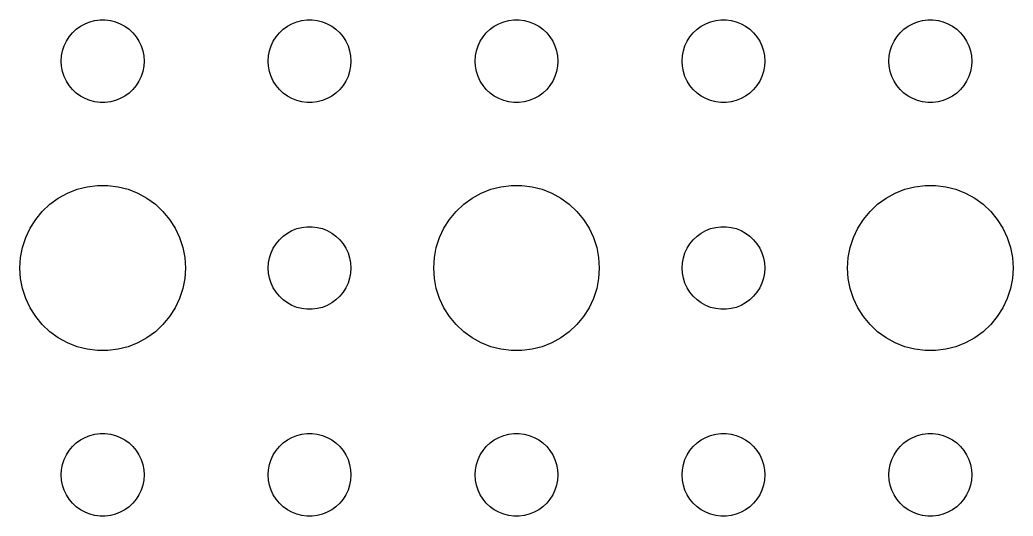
# Model space of a CAD drawing. Header units: metres. Extents: x -150 to 150, y -104 to 104.
# Drawn here: x -115.5 to -79.5, y -76.5 to -58.5 of the extents above; entities that cross this region are included whole.
import ezdxf

# ---------------------------------------------------------------- set-up
doc = ezdxf.new("R2010")
doc.units = ezdxf.units.M

msp = doc.modelspace()

# ---------------------------------------------------------------- linework, layer by layer
for p, q in [((-113.304, -58.7335), (-113.139, -58.6428)), ((-113.139, -58.6428), (-112.964, -58.5734)), ((-112.964, -58.5734), (-112.781, -58.5266)), ((-112.781, -58.5266), (-112.594, -58.503)), ((-112.594, -58.503), (-112.406, -58.503)), ((-112.406, -58.503), (-112.219, -58.5266)), ((-112.219, -58.5266), (-112.036, -58.5734)), ((-112.036, -58.5734), (-111.861, -58.6428)), ((-111.861, -58.6428), (-111.696, -58.7335)), ((-105.804, -58.7335), (-105.639, -58.6428)), ((-105.639, -58.6428), (-105.464, -58.5734)), ((-105.464, -58.5734), (-105.281, -58.5266)), ((-105.281, -58.5266), (-105.094, -58.503)), ((-105.094, -58.503), (-104.906, -58.503)), ((-104.906, -58.503), (-104.719, -58.5266)), ((-104.719, -58.5266), (-104.536, -58.5734)), ((-104.536, -58.5734), (-104.361, -58.6428)), ((-104.361, -58.6428), (-104.196, -58.7335)), ((-98.3037, -58.7335), (-98.1387, -58.6428)), ((-98.1387, -58.6428), (-97.9635, -58.5734)), ((-97.9635, -58.5734), (-97.7811, -58.5266)), ((-97.7811, -58.5266), (-97.5942, -58.503)), ((-97.5942, -58.503), (-97.4058, -58.503)), ((-97.4058, -58.503), (-97.2189, -58.5266)), ((-97.2189, -58.5266), (-97.0365, -58.5734)), ((-97.0365, -58.5734), (-96.8613, -58.6428)), ((-96.8613, -58.6428), (-96.6963, -58.7335)), ((-90.8037, -58.7335), (-90.6387, -58.6428)), ((-90.6387, -58.6428), (-90.4635, -58.5734)), ((-90.4635, -58.5734), (-90.2811, -58.5266)), ((-90.2811, -58.5266), (-90.0942, -58.503)), ((-90.0942, -58.503), (-89.9058, -58.503)), ((-89.9058, -58.503), (-89.7189, -58.5266)), ((-89.7189, -58.5266), (-89.5365, -58.5734)), ((-89.5365, -58.5734), (-89.3613, -58.6428)), ((-89.3613, -58.6428), (-89.1963, -58.7335)), ((-83.3037, -58.7335), (-83.1387, -58.6428)), ((-83.1387, -58.6428), (-82.9635, -58.5734)), ((-82.9635, -58.5734), (-82.7811, -58.5266)), ((-82.7811, -58.5266), (-82.5942, -58.503)), ((-82.5942, -58.503), (-82.4058, -58.503)), ((-82.4058, -58.503), (-82.2189, -58.5266)), ((-82.2189, -58.5266), (-82.0365, -58.5734)), ((-82.0365, -58.5734), (-81.8613, -58.6428)), ((-81.8613, -58.6428), (-81.6963, -58.7335)), ((-113.714, -59.1183), (-113.593, -58.9732)), ((-113.593, -58.9732), (-113.456, -58.8442)), ((-113.456, -58.8442), (-113.304, -58.7335)), ((-111.696, -58.7335), (-111.544, -58.8442)), ((-111.544, -58.8442), (-111.407, -58.9732)), ((-111.407, -58.9732), (-111.286, -59.1183)), ((-106.214, -59.1183), (-106.093, -58.9732)), ((-106.093, -58.9732), (-105.956, -58.8442)), ((-105.956, -58.8442), (-105.804, -58.7335)), ((-104.196, -58.7335), (-104.044, -58.8442)), ((-104.044, -58.8442), (-103.907, -58.9732)), ((-103.907, -58.9732), (-103.786, -59.1183)), ((-98.7135, -59.1183), (-98.5934, -58.9732)), ((-98.5934, -58.9732), (-98.4561, -58.8442)), ((-98.4561, -58.8442), (-98.3037, -58.7335)), ((-96.6963, -58.7335), (-96.5439, -58.8442)), ((-96.5439, -58.8442), (-96.4065, -58.9732)), ((-96.4065, -58.9732), (-96.2865, -59.1183)), ((-91.2135, -59.1183), (-91.0934, -58.9732)), ((-91.0934, -58.9732), (-90.9561, -58.8442)), ((-90.9561, -58.8442), (-90.8037, -58.7335)), ((-89.1963, -58.7335), (-89.0439, -58.8442)), ((-89.0439, -58.8442), (-88.9065, -58.9732)), ((-88.9065, -58.9732), (-88.7865, -59.1183)), ((-83.7135, -59.1183), (-83.5934, -58.9732)), ((-83.5934, -58.9732), (-83.4561, -58.8442)), ((-83.4561, -58.8442), (-83.3037, -58.7335)), ((-81.6963, -58.7335), (-81.5439, -58.8442)), ((-81.5439, -58.8442), (-81.4065, -58.9732)), ((-81.4065, -58.9732), (-81.2865, -59.1183)), ((-113.895, -59.4478), (-113.814, -59.2774)), ((-113.814, -59.2774), (-113.714, -59.1183)), ((-111.286, -59.1183), (-111.186, -59.2774)), ((-111.186, -59.2774), (-111.105, -59.4478)), ((-106.395, -59.4478), (-106.314, -59.2774)), ((-106.314, -59.2774), (-106.214, -59.1183)), ((-103.786, -59.1183), (-103.686, -59.2774)), ((-103.686, -59.2774), (-103.605, -59.4478)), ((-98.8947, -59.4478), (-98.8145, -59.2774)), ((-98.8145, -59.2774), (-98.7135, -59.1183)), ((-96.2865, -59.1183), (-96.1855, -59.2774)), ((-96.1855, -59.2774), (-96.1053, -59.4478)), ((-91.3947, -59.4478), (-91.3145, -59.2774)), ((-91.3145, -59.2774), (-91.2135, -59.1183)), ((-88.7865, -59.1183), (-88.6855, -59.2774)), ((-88.6855, -59.2774), (-88.6053, -59.4478)), ((-83.8947, -59.4478), (-83.8145, -59.2774)), ((-83.8145, -59.2774), (-83.7135, -59.1183)), ((-81.2865, -59.1183), (-81.1855, -59.2774)), ((-81.1855, -59.2774), (-81.1053, -59.4478)), ((-113.988, -59.812), (-113.953, -59.627)), ((-113.953, -59.627), (-113.895, -59.4478)), ((-111.105, -59.4478), (-111.047, -59.627)), ((-111.047, -59.627), (-111.012, -59.812)), ((-106.488, -59.812), (-106.453, -59.627)), ((-106.453, -59.627), (-106.395, -59.4478)), ((-103.605, -59.4478), (-103.547, -59.627)), ((-103.547, -59.627), (-103.512, -59.812)), ((-98.9882, -59.812), (-98.9529, -59.627)), ((-98.9529, -59.627), (-98.8947, -59.4478)), ((-96.1053, -59.4478), (-96.0471, -59.627)), ((-96.0471, -59.627), (-96.0118, -59.812)), ((-91.4882, -59.812), (-91.4529, -59.627)), ((-91.4529, -59.627), (-91.3947, -59.4478)), ((-88.6053, -59.4478), (-88.5471, -59.627)), ((-88.5471, -59.627), (-88.5118, -59.812)), ((-83.9882, -59.812), (-83.9529, -59.627)), ((-83.9529, -59.627), (-83.8947, -59.4478)), ((-81.1053, -59.4478), (-81.0471, -59.627)), ((-81.0471, -59.627), (-81.0118, -59.812)), ((-114, -60), (-113.988, -59.812)), ((-113.988, -60.188), (-114, -60)), ((-111.012, -59.812), (-111, -60)), ((-111, -60), (-111.012, -60.188)), ((-106.5, -60), (-106.488, -59.812)), ((-106.488, -60.188), (-106.5, -60)), ((-103.512, -59.812), (-103.5, -60)), ((-103.5, -60), (-103.512, -60.188)), ((-99, -60), (-98.9882, -59.812)), ((-98.9882, -60.188), (-99, -60)), ((-96.0118, -59.812), (-96, -60)), ((-96, -60), (-96.0118, -60.188)), ((-91.5, -60), (-91.4882, -59.812)), ((-91.4882, -60.188), (-91.5, -60)), ((-88.5118, -59.812), (-88.5, -60)), ((-88.5, -60), (-88.5118, -60.188)), ((-84, -60), (-83.9882, -59.812)), ((-83.9882, -60.188), (-84, -60)), ((-81.0118, -59.812), (-81, -60)), ((-81, -60), (-81.0118, -60.188)), ((-113.953, -60.373), (-113.988, -60.188)), ((-113.895, -60.5522), (-113.953, -60.373)), ((-111.047, -60.373), (-111.105, -60.5522)), ((-111.012, -60.188), (-111.047, -60.373)), ((-106.453, -60.373), (-106.488, -60.188)), ((-106.395, -60.5522), (-106.453, -60.373)), ((-103.547, -60.373), (-103.605, -60.5522)), ((-103.512, -60.188), (-103.547, -60.373)), ((-98.9529, -60.373), (-98.9882, -60.188)), ((-98.8947, -60.5522), (-98.9529, -60.373)), ((-96.0471, -60.373), (-96.1053, -60.5522)), ((-96.0118, -60.188), (-96.0471, -60.373)), ((-91.4529, -60.373), (-91.4882, -60.188)), ((-91.3947, -60.5522), (-91.4529, -60.373)), ((-88.5471, -60.373), (-88.6053, -60.5522)), ((-88.5118, -60.188), (-88.5471, -60.373)), ((-83.9529, -60.373), (-83.9882, -60.188)), ((-83.8947, -60.5522), (-83.9529, -60.373)), ((-81.0471, -60.373), (-81.1053, -60.5522)), ((-81.0118, -60.188), (-81.0471, -60.373)), ((-113.814, -60.7226), (-113.895, -60.5522)), ((-113.714, -60.8817), (-113.814, -60.7226)), ((-111.186, -60.7226), (-111.286, -60.8817)), ((-111.105, -60.5522), (-111.186, -60.7226)), ((-106.314, -60.7226), (-106.395, -60.5522)), ((-106.214, -60.8817), (-106.314, -60.7226)), ((-103.686, -60.7226), (-103.786, -60.8817)), ((-103.605, -60.5522), (-103.686, -60.7226)), ((-98.8145, -60.7226), (-98.8947, -60.5522)), ((-98.7135, -60.8817), (-98.8145, -60.7226)), ((-96.1855, -60.7226), (-96.2865, -60.8817)), ((-96.1053, -60.5522), (-96.1855, -60.7226)), ((-91.3145, -60.7226), (-91.3947, -60.5522)), ((-91.2135, -60.8817), (-91.3145, -60.7226)), ((-88.6855, -60.7226), (-88.7865, -60.8817)), ((-88.6053, -60.5522), (-88.6855, -60.7226)), ((-83.8145, -60.7226), (-83.8947, -60.5522)), ((-83.7135, -60.8817), (-83.8145, -60.7226)), ((-81.1855, -60.7226), (-81.2865, -60.8817)), ((-81.1053, -60.5522), (-81.1855, -60.7226)), ((-113.593, -61.0268), (-113.714, -60.8817)), ((-113.456, -61.1558), (-113.593, -61.0268)), ((-113.304, -61.2665), (-113.456, -61.1558)), ((-111.544, -61.1558), (-111.696, -61.2665)), ((-111.407, -61.0268), (-111.544, -61.1558)), ((-111.286, -60.8817), (-111.407, -61.0268)), ((-106.093, -61.0268), (-106.214, -60.8817)), ((-105.956, -61.1558), (-106.093, -61.0268)), ((-105.804, -61.2665), (-105.956, -61.1558)), ((-104.044, -61.1558), (-104.196, -61.2665)), ((-103.907, -61.0268), (-104.044, -61.1558)), ((-103.786, -60.8817), (-103.907, -61.0268)), ((-98.5934, -61.0268), (-98.7135, -60.8817)), ((-98.4561, -61.1558), (-98.5934, -61.0268)), ((-98.3037, -61.2665), (-98.4561, -61.1558)), ((-96.5439, -61.1558), (-96.6963, -61.2665)), ((-96.4065, -61.0268), (-96.5439, -61.1558)), ((-96.2865, -60.8817), (-96.4065, -61.0268)), ((-91.0934, -61.0268), (-91.2135, -60.8817)), ((-90.9561, -61.1558), (-91.0934, -61.0268)), ((-90.8037, -61.2665), (-90.9561, -61.1558)), ((-89.0439, -61.1558), (-89.1963, -61.2665)), ((-88.9065, -61.0268), (-89.0439, -61.1558)), ((-88.7865, -60.8817), (-88.9065, -61.0268)), ((-83.5934, -61.0268), (-83.7135, -60.8817)), ((-83.4561, -61.1558), (-83.5934, -61.0268)), ((-83.3037, -61.2665), (-83.4561, -61.1558)), ((-81.5439, -61.1558), (-81.6963, -61.2665)), ((-81.4065, -61.0268), (-81.5439, -61.1558)), ((-81.2865, -60.8817), (-81.4065, -61.0268)), ((-113.139, -61.3572), (-113.304, -61.2665)), ((-112.964, -61.4266), (-113.139, -61.3572)), ((-112.781, -61.4734), (-112.964, -61.4266)), ((-112.594, -61.497), (-112.781, -61.4734)), ((-112.406, -61.497), (-112.594, -61.497)), ((-112.219, -61.4734), (-112.406, -61.497)), ((-112.036, -61.4266), (-112.219, -61.4734)), ((-111.861, -61.3572), (-112.036, -61.4266)), ((-111.696, -61.2665), (-111.861, -61.3572)), ((-105.639, -61.3572), (-105.804, -61.2665)), ((-105.464, -61.4266), (-105.639, -61.3572)), ((-105.281, -61.4734), (-105.464, -61.4266)), ((-105.094, -61.497), (-105.281, -61.4734)), ((-104.906, -61.497), (-105.094, -61.497)), ((-104.719, -61.4734), (-104.906, -61.497)), ((-104.536, -61.4266), (-104.719, -61.4734)), ((-104.361, -61.3572), (-104.536, -61.4266)), ((-104.196, -61.2665), (-104.361, -61.3572)), ((-98.1387, -61.3572), (-98.3037, -61.2665)), ((-97.9635, -61.4266), (-98.1387, -61.3572)), ((-97.7811, -61.4734), (-97.9635, -61.4266)), ((-97.5942, -61.497), (-97.7811, -61.4734)), ((-97.4058, -61.497), (-97.5942, -61.497)), ((-97.2189, -61.4734), (-97.4058, -61.497)), ((-97.0365, -61.4266), (-97.2189, -61.4734)), ((-96.8613, -61.3572), (-97.0365, -61.4266)), ((-96.6963, -61.2665), (-96.8613, -61.3572)), ((-90.6387, -61.3572), (-90.8037, -61.2665)), ((-90.4635, -61.4266), (-90.6387, -61.3572)), ((-90.2811, -61.4734), (-90.4635, -61.4266)), ((-90.0942, -61.497), (-90.2811, -61.4734)), ((-89.9058, -61.497), (-90.0942, -61.497)), ((-89.7189, -61.4734), (-89.9058, -61.497)), ((-89.5365, -61.4266), (-89.7189, -61.4734)), ((-89.3613, -61.3572), (-89.5365, -61.4266)), ((-89.1963, -61.2665), (-89.3613, -61.3572)), ((-83.1387, -61.3572), (-83.3037, -61.2665)), ((-82.9635, -61.4266), (-83.1387, -61.3572)), ((-82.7811, -61.4734), (-82.9635, -61.4266)), ((-82.5942, -61.497), (-82.7811, -61.4734)), ((-82.4058, -61.497), (-82.5942, -61.497)), ((-82.2189, -61.4734), (-82.4058, -61.497)), ((-82.0365, -61.4266), (-82.2189, -61.4734)), ((-81.8613, -61.3572), (-82.0365, -61.4266)), ((-81.6963, -61.2665), (-81.8613, -61.3572)), ((-114.107, -64.967), (-113.777, -64.7855)), ((-113.777, -64.7855), (-113.427, -64.6468)), ((-113.427, -64.6468), (-113.062, -64.5531)), ((-113.062, -64.5531), (-112.688, -64.5059)), ((-112.688, -64.5059), (-112.312, -64.5059)), ((-112.312, -64.5059), (-111.938, -64.5531)), ((-111.938, -64.5531), (-111.573, -64.6468)), ((-111.573, -64.6468), (-111.223, -64.7855)), ((-111.223, -64.7855), (-110.893, -64.967)), ((-99.1075, -64.967), (-98.7773, -64.7855)), ((-98.7773, -64.7855), (-98.427, -64.6468)), ((-98.427, -64.6468), (-98.0621, -64.5531)), ((-98.0621, -64.5531), (-97.6884, -64.5059)), ((-97.6884, -64.5059), (-97.3116, -64.5059)), ((-97.3116, -64.5059), (-96.9379, -64.5531)), ((-96.9379, -64.5531), (-96.573, -64.6468)), ((-96.573, -64.6468), (-96.2227, -64.7855)), ((-96.2227, -64.7855), (-95.8925, -64.967)), ((-84.1075, -64.967), (-83.7773, -64.7855)), ((-83.7773, -64.7855), (-83.427, -64.6468)), ((-83.427, -64.6468), (-83.0621, -64.5531)), ((-83.0621, -64.5531), (-82.6884, -64.5059)), ((-82.6884, -64.5059), (-82.3116, -64.5059)), ((-82.3116, -64.5059), (-81.9379, -64.5531)), ((-81.9379, -64.5531), (-81.573, -64.6468)), ((-81.573, -64.6468), (-81.2227, -64.7855)), ((-81.2227, -64.7855), (-80.8925, -64.967)), ((-114.412, -65.1885), (-114.107, -64.967)), ((-110.893, -64.967), (-110.588, -65.1885)), ((-99.4123, -65.1885), (-99.1075, -64.967)), ((-95.8925, -64.967), (-95.5877, -65.1885)), ((-84.4123, -65.1885), (-84.1075, -64.967)), ((-80.8925, -64.967), (-80.5877, -65.1885)), ((-114.927, -65.7366), (-114.687, -65.4464)), ((-114.687, -65.4464), (-114.412, -65.1885)), ((-110.588, -65.1885), (-110.313, -65.4464)), ((-110.313, -65.4464), (-110.073, -65.7366)), ((-99.927, -65.7366), (-99.6869, -65.4464)), ((-99.6869, -65.4464), (-99.4123, -65.1885)), ((-95.5877, -65.1885), (-95.3131, -65.4464)), ((-95.3131, -65.4464), (-95.073, -65.7366)), ((-84.927, -65.7366), (-84.6869, -65.4464)), ((-84.6869, -65.4464), (-84.4123, -65.1885)), ((-80.5877, -65.1885), (-80.3131, -65.4464)), ((-80.3131, -65.4464), (-80.073, -65.7366)), ((-115.129, -66.0547), (-114.927, -65.7366)), ((-110.073, -65.7366), (-109.871, -66.0547)), ((-100.129, -66.0547), (-99.927, -65.7366)), ((-95.073, -65.7366), (-94.8711, -66.0547)), ((-85.1289, -66.0547), (-84.927, -65.7366)), ((-80.073, -65.7366), (-79.8711, -66.0547)), ((-115.289, -66.3956), (-115.129, -66.0547)), ((-109.871, -66.0547), (-109.711, -66.3956)), ((-105.956, -66.3442), (-105.804, -66.2335)), ((-105.804, -66.2335), (-105.639, -66.1428)), ((-105.639, -66.1428), (-105.464, -66.0734)), ((-105.464, -66.0734), (-105.281, -66.0266)), ((-105.281, -66.0266), (-105.094, -66.003)), ((-105.094, -66.003), (-104.906, -66.003)), ((-104.906, -66.003), (-104.719, -66.0266)), ((-104.719, -66.0266), (-104.536, -66.0734)), ((-104.536, -66.0734), (-104.361, -66.1428)), ((-104.361, -66.1428), (-104.196, -66.2335)), ((-104.196, -66.2335), (-104.044, -66.3442)), ((-100.289, -66.3956), (-100.129, -66.0547)), ((-94.8711, -66.0547), (-94.7107, -66.3956)), ((-90.9561, -66.3442), (-90.8037, -66.2335)), ((-90.8037, -66.2335), (-90.6387, -66.1428)), ((-90.6387, -66.1428), (-90.4635, -66.0734)), ((-90.4635, -66.0734), (-90.2811, -66.0266)), ((-90.2811, -66.0266), (-90.0942, -66.003)), ((-90.0942, -66.003), (-89.9058, -66.003)), ((-89.9058, -66.003), (-89.7189, -66.0266)), ((-89.7189, -66.0266), (-89.5365, -66.0734)), ((-89.5365, -66.0734), (-89.3613, -66.1428)), ((-89.3613, -66.1428), (-89.1963, -66.2335)), ((-89.1963, -66.2335), (-89.0439, -66.3442)), ((-85.2893, -66.3956), (-85.1289, -66.0547)), ((-79.8711, -66.0547), (-79.7107, -66.3956)), ((-115.406, -66.7539), (-115.289, -66.3956)), ((-109.711, -66.3956), (-109.594, -66.7539)), ((-106.214, -66.6183), (-106.093, -66.4732)), ((-106.093, -66.4732), (-105.956, -66.3442)), ((-104.044, -66.3442), (-103.907, -66.4732)), ((-103.907, -66.4732), (-103.786, -66.6183)), ((-100.406, -66.7539), (-100.289, -66.3956)), ((-94.7107, -66.3956), (-94.5943, -66.7539)), ((-91.2135, -66.6183), (-91.0934, -66.4732)), ((-91.0934, -66.4732), (-90.9561, -66.3442)), ((-89.0439, -66.3442), (-88.9065, -66.4732)), ((-88.9065, -66.4732), (-88.7865, -66.6183)), ((-85.4057, -66.7539), (-85.2893, -66.3956)), ((-79.7107, -66.3956), (-79.5943, -66.7539)), ((-115.476, -67.124), (-115.406, -66.7539)), ((-109.594, -66.7539), (-109.524, -67.124)), ((-106.453, -67.127), (-106.395, -66.9478)), ((-106.395, -66.9478), (-106.314, -66.7774)), ((-106.314, -66.7774), (-106.214, -66.6183)), ((-103.786, -66.6183), (-103.686, -66.7774)), ((-103.686, -66.7774), (-103.605, -66.9478)), ((-103.605, -66.9478), (-103.547, -67.127)), ((-100.476, -67.124), (-100.406, -66.7539)), ((-94.5943, -66.7539), (-94.5237, -67.124)), ((-91.4529, -67.127), (-91.3947, -66.9478)), ((-91.3947, -66.9478), (-91.3145, -66.7774)), ((-91.3145, -66.7774), (-91.2135, -66.6183)), ((-88.7865, -66.6183), (-88.6855, -66.7774)), ((-88.6855, -66.7774), (-88.6053, -66.9478)), ((-88.6053, -66.9478), (-88.5471, -67.127)), ((-85.4763, -67.124), (-85.4057, -66.7539)), ((-79.5943, -66.7539), (-79.5237, -67.124)), ((-115.5, -67.5), (-115.476, -67.124)), ((-109.524, -67.124), (-109.5, -67.5)), ((-106.5, -67.5), (-106.488, -67.312)), ((-106.488, -67.312), (-106.453, -67.127)), ((-103.547, -67.127), (-103.512, -67.312)), ((-103.512, -67.312), (-103.5, -67.5)), ((-100.5, -67.5), (-100.476, -67.124)), ((-94.5237, -67.124), (-94.5, -67.5)), ((-91.5, -67.5), (-91.4882, -67.312)), ((-91.4882, -67.312), (-91.4529, -67.127)), ((-88.5471, -67.127), (-88.5118, -67.312)), ((-88.5118, -67.312), (-88.5, -67.5)), ((-85.5, -67.5), (-85.4763, -67.124)), ((-79.5237, -67.124), (-79.5, -67.5)), ((-115.476, -67.876), (-115.5, -67.5)), ((-109.5, -67.5), (-109.524, -67.876)), ((-106.488, -67.688), (-106.5, -67.5)), ((-103.5, -67.5), (-103.512, -67.688)), ((-100.476, -67.876), (-100.5, -67.5)), ((-94.5, -67.5), (-94.5237, -67.876)), ((-91.4882, -67.688), (-91.5, -67.5)), ((-88.5, -67.5), (-88.5118, -67.688)), ((-85.4763, -67.876), (-85.5, -67.5)), ((-79.5, -67.5), (-79.5237, -67.876)), ((-115.406, -68.2461), (-115.476, -67.876)), ((-109.524, -67.876), (-109.594, -68.2461)), ((-106.453, -67.873), (-106.488, -67.688)), ((-106.395, -68.0522), (-106.453, -67.873)), ((-103.547, -67.873), (-103.605, -68.0522)), ((-103.512, -67.688), (-103.547, -67.873)), ((-100.406, -68.2461), (-100.476, -67.876)), ((-94.5237, -67.876), (-94.5943, -68.2461)), ((-91.4529, -67.873), (-91.4882, -67.688)), ((-91.3947, -68.0522), (-91.4529, -67.873)), ((-88.5471, -67.873), (-88.6053, -68.0522)), ((-88.5118, -67.688), (-88.5471, -67.873)), ((-85.4057, -68.2461), (-85.4763, -67.876)), ((-79.5237, -67.876), (-79.5943, -68.2461)), ((-115.289, -68.6044), (-115.406, -68.2461)), ((-109.594, -68.2461), (-109.711, -68.6044)), ((-106.314, -68.2226), (-106.395, -68.0522)), ((-106.214, -68.3817), (-106.314, -68.2226)), ((-106.093, -68.5268), (-106.214, -68.3817)), ((-103.786, -68.3817), (-103.907, -68.5268)), ((-103.686, -68.2226), (-103.786, -68.3817)), ((-103.605, -68.0522), (-103.686, -68.2226)), ((-100.289, -68.6044), (-100.406, -68.2461)), ((-94.5943, -68.2461), (-94.7107, -68.6044)), ((-91.3145, -68.2226), (-91.3947, -68.0522)), ((-91.2135, -68.3817), (-91.3145, -68.2226)), ((-91.0934, -68.5268), (-91.2135, -68.3817)), ((-88.7865, -68.3817), (-88.9065, -68.5268)), ((-88.6855, -68.2226), (-88.7865, -68.3817)), ((-88.6053, -68.0522), (-88.6855, -68.2226)), ((-85.2893, -68.6044), (-85.4057, -68.2461)), ((-79.5943, -68.2461), (-79.7107, -68.6044)), ((-115.129, -68.9453), (-115.289, -68.6044)), ((-109.711, -68.6044), (-109.871, -68.9453)), ((-105.956, -68.6558), (-106.093, -68.5268)), ((-105.804, -68.7665), (-105.956, -68.6558)), ((-104.044, -68.6558), (-104.196, -68.7665)), ((-103.907, -68.5268), (-104.044, -68.6558)), ((-100.129, -68.9453), (-100.289, -68.6044)), ((-94.7107, -68.6044), (-94.8711, -68.9453)), ((-90.9561, -68.6558), (-91.0934, -68.5268)), ((-90.8037, -68.7665), (-90.9561, -68.6558)), ((-89.0439, -68.6558), (-89.1963, -68.7665)), ((-88.9065, -68.5268), (-89.0439, -68.6558)), ((-85.1289, -68.9453), (-85.2893, -68.6044)), ((-79.7107, -68.6044), (-79.8711, -68.9453)), ((-114.927, -69.2634), (-115.129, -68.9453)), ((-109.871, -68.9453), (-110.073, -69.2634)), ((-105.639, -68.8572), (-105.804, -68.7665)), ((-105.464, -68.9266), (-105.639, -68.8572)), ((-105.281, -68.9734), (-105.464, -68.9266)), ((-105.094, -68.997), (-105.281, -68.9734)), ((-104.906, -68.997), (-105.094, -68.997)), ((-104.719, -68.9734), (-104.906, -68.997)), ((-104.536, -68.9266), (-104.719, -68.9734)), ((-104.361, -68.8572), (-104.536, -68.9266)), ((-104.196, -68.7665), (-104.361, -68.8572)), ((-99.927, -69.2634), (-100.129, -68.9453)), ((-94.8711, -68.9453), (-95.073, -69.2634)), ((-90.6387, -68.8572), (-90.8037, -68.7665)), ((-90.4635, -68.9266), (-90.6387, -68.8572)), ((-90.2811, -68.9734), (-90.4635, -68.9266)), ((-90.0942, -68.997), (-90.2811, -68.9734)), ((-89.9058, -68.997), (-90.0942, -68.997)), ((-89.7189, -68.9734), (-89.9058, -68.997)), ((-89.5365, -68.9266), (-89.7189, -68.9734)), ((-89.3613, -68.8572), (-89.5365, -68.9266)), ((-89.1963, -68.7665), (-89.3613, -68.8572)), ((-84.927, -69.2634), (-85.1289, -68.9453)), ((-79.8711, -68.9453), (-80.073, -69.2634)), ((-114.687, -69.5536), (-114.927, -69.2634)), ((-110.073, -69.2634), (-110.313, -69.5536)), ((-99.6869, -69.5536), (-99.927, -69.2634)), ((-95.073, -69.2634), (-95.3131, -69.5536)), ((-84.6869, -69.5536), (-84.927, -69.2634)), ((-80.073, -69.2634), (-80.3131, -69.5536)), ((-114.412, -69.8115), (-114.687, -69.5536)), ((-114.107, -70.033), (-114.412, -69.8115)), ((-110.588, -69.8115), (-110.893, -70.033)), ((-110.313, -69.5536), (-110.588, -69.8115)), ((-99.4123, -69.8115), (-99.6869, -69.5536)), ((-99.1075, -70.033), (-99.4123, -69.8115)), ((-95.5877, -69.8115), (-95.8925, -70.033)), ((-95.3131, -69.5536), (-95.5877, -69.8115)), ((-84.4123, -69.8115), (-84.6869, -69.5536)), ((-84.1075, -70.033), (-84.4123, -69.8115)), ((-80.5877, -69.8115), (-80.8925, -70.033)), ((-80.3131, -69.5536), (-80.5877, -69.8115)), ((-113.777, -70.2145), (-114.107, -70.033)), ((-110.893, -70.033), (-111.223, -70.2145)), ((-98.7773, -70.2145), (-99.1075, -70.033)), ((-95.8925, -70.033), (-96.2227, -70.2145)), ((-83.7773, -70.2145), (-84.1075, -70.033)), ((-80.8925, -70.033), (-81.2227, -70.2145)), ((-113.427, -70.3532), (-113.777, -70.2145)), ((-113.062, -70.4469), (-113.427, -70.3532)), ((-112.688, -70.4941), (-113.062, -70.4469)), ((-112.312, -70.4941), (-112.688, -70.4941)), ((-111.938, -70.4469), (-112.312, -70.4941)), ((-111.573, -70.3532), (-111.938, -70.4469)), ((-111.223, -70.2145), (-111.573, -70.3532)), ((-98.427, -70.3532), (-98.7773, -70.2145)), ((-98.0621, -70.4469), (-98.427, -70.3532)), ((-97.6884, -70.4941), (-98.0621, -70.4469)), ((-97.3116, -70.4941), (-97.6884, -70.4941)), ((-96.9379, -70.4469), (-97.3116, -70.4941)), ((-96.573, -70.3532), (-96.9379, -70.4469)), ((-96.2227, -70.2145), (-96.573, -70.3532)), ((-83.427, -70.3532), (-83.7773, -70.2145)), ((-83.0621, -70.4469), (-83.427, -70.3532)), ((-82.6884, -70.4941), (-83.0621, -70.4469)), ((-82.3116, -70.4941), (-82.6884, -70.4941)), ((-81.9379, -70.4469), (-82.3116, -70.4941)), ((-81.573, -70.3532), (-81.9379, -70.4469)), ((-81.2227, -70.2145), (-81.573, -70.3532)), ((-113.456, -73.8442), (-113.304, -73.7335)), ((-113.304, -73.7335), (-113.139, -73.6428)), ((-113.139, -73.6428), (-112.964, -73.5734)), ((-112.964, -73.5734), (-112.781, -73.5266)), ((-112.781, -73.5266), (-112.594, -73.503)), ((-112.594, -73.503), (-112.406, -73.503)), ((-112.406, -73.503), (-112.219, -73.5266)), ((-112.219, -73.5266), (-112.036, -73.5734)), ((-112.036, -73.5734), (-111.861, -73.6428)), ((-111.861, -73.6428), (-111.696, -73.7335)), ((-111.696, -73.7335), (-111.544, -73.8442)), ((-105.956, -73.8442), (-105.804, -73.7335)), ((-105.804, -73.7335), (-105.639, -73.6428)), ((-105.639, -73.6428), (-105.464, -73.5734)), ((-105.464, -73.5734), (-105.281, -73.5266)), ((-105.281, -73.5266), (-105.094, -73.503)), ((-105.094, -73.503), (-104.906, -73.503)), ((-104.906, -73.503), (-104.719, -73.5266)), ((-104.719, -73.5266), (-104.536, -73.5734)), ((-104.536, -73.5734), (-104.361, -73.6428)), ((-104.361, -73.6428), (-104.196, -73.7335)), ((-104.196, -73.7335), (-104.044, -73.8442)), ((-98.4561, -73.8442), (-98.3037, -73.7335)), ((-98.3037, -73.7335), (-98.1387, -73.6428)), ((-98.1387, -73.6428), (-97.9635, -73.5734)), ((-97.9635, -73.5734), (-97.7811, -73.5266)), ((-97.7811, -73.5266), (-97.5942, -73.503)), ((-97.5942, -73.503), (-97.4058, -73.503)), ((-97.4058, -73.503), (-97.2189, -73.5266)), ((-97.2189, -73.5266), (-97.0365, -73.5734)), ((-97.0365, -73.5734), (-96.8613, -73.6428)), ((-96.8613, -73.6428), (-96.6963, -73.7335)), ((-96.6963, -73.7335), (-96.5439, -73.8442)), ((-90.9561, -73.8442), (-90.8037, -73.7335)), ((-90.8037, -73.7335), (-90.6387, -73.6428)), ((-90.6387, -73.6428), (-90.4635, -73.5734)), ((-90.4635, -73.5734), (-90.2811, -73.5266)), ((-90.2811, -73.5266), (-90.0942, -73.503)), ((-90.0942, -73.503), (-89.9058, -73.503)), ((-89.9058, -73.503), (-89.7189, -73.5266)), ((-89.7189, -73.5266), (-89.5365, -73.5734)), ((-89.5365, -73.5734), (-89.3613, -73.6428)), ((-89.3613, -73.6428), (-89.1963, -73.7335)), ((-89.1963, -73.7335), (-89.0439, -73.8442)), ((-83.4561, -73.8442), (-83.3037, -73.7335)), ((-83.3037, -73.7335), (-83.1387, -73.6428)), ((-83.1387, -73.6428), (-82.9635, -73.5734)), ((-82.9635, -73.5734), (-82.7811, -73.5266)), ((-82.7811, -73.5266), (-82.5942, -73.503)), ((-82.5942, -73.503), (-82.4058, -73.503)), ((-82.4058, -73.503), (-82.2189, -73.5266)), ((-82.2189, -73.5266), (-82.0365, -73.5734)), ((-82.0365, -73.5734), (-81.8613, -73.6428)), ((-81.8613, -73.6428), (-81.6963, -73.7335)), ((-81.6963, -73.7335), (-81.5439, -73.8442)), ((-113.814, -74.2774), (-113.714, -74.1183)), ((-113.714, -74.1183), (-113.593, -73.9732)), ((-113.593, -73.9732), (-113.456, -73.8442)), ((-111.544, -73.8442), (-111.407, -73.9732)), ((-111.407, -73.9732), (-111.286, -74.1183)), ((-111.286, -74.1183), (-111.186, -74.2774)), ((-106.314, -74.2774), (-106.214, -74.1183)), ((-106.214, -74.1183), (-106.093, -73.9732)), ((-106.093, -73.9732), (-105.956, -73.8442)), ((-104.044, -73.8442), (-103.907, -73.9732)), ((-103.907, -73.9732), (-103.786, -74.1183)), ((-103.786, -74.1183), (-103.686, -74.2774)), ((-98.8145, -74.2774), (-98.7135, -74.1183)), ((-98.7135, -74.1183), (-98.5934, -73.9732)), ((-98.5934, -73.9732), (-98.4561, -73.8442)), ((-96.5439, -73.8442), (-96.4065, -73.9732)), ((-96.4065, -73.9732), (-96.2865, -74.1183)), ((-96.2865, -74.1183), (-96.1855, -74.2774)), ((-91.3145, -74.2774), (-91.2135, -74.1183)), ((-91.2135, -74.1183), (-91.0934, -73.9732)), ((-91.0934, -73.9732), (-90.9561, -73.8442)), ((-89.0439, -73.8442), (-88.9065, -73.9732)), ((-88.9065, -73.9732), (-88.7865, -74.1183)), ((-88.7865, -74.1183), (-88.6855, -74.2774)), ((-83.8145, -74.2774), (-83.7135, -74.1183)), ((-83.7135, -74.1183), (-83.5934, -73.9732)), ((-83.5934, -73.9732), (-83.4561, -73.8442)), ((-81.5439, -73.8442), (-81.4065, -73.9732)), ((-81.4065, -73.9732), (-81.2865, -74.1183)), ((-81.2865, -74.1183), (-81.1855, -74.2774)), ((-113.953, -74.627), (-113.895, -74.4478)), ((-113.895, -74.4478), (-113.814, -74.2774)), ((-111.186, -74.2774), (-111.105, -74.4478)), ((-111.105, -74.4478), (-111.047, -74.627)), ((-106.453, -74.627), (-106.395, -74.4478)), ((-106.395, -74.4478), (-106.314, -74.2774)), ((-103.686, -74.2774), (-103.605, -74.4478)), ((-103.605, -74.4478), (-103.547, -74.627)), ((-98.9529, -74.627), (-98.8947, -74.4478)), ((-98.8947, -74.4478), (-98.8145, -74.2774)), ((-96.1855, -74.2774), (-96.1053, -74.4478)), ((-96.1053, -74.4478), (-96.0471, -74.627)), ((-91.4529, -74.627), (-91.3947, -74.4478)), ((-91.3947, -74.4478), (-91.3145, -74.2774)), ((-88.6855, -74.2774), (-88.6053, -74.4478)), ((-88.6053, -74.4478), (-88.5471, -74.627)), ((-83.9529, -74.627), (-83.8947, -74.4478)), ((-83.8947, -74.4478), (-83.8145, -74.2774)), ((-81.1855, -74.2774), (-81.1053, -74.4478)), ((-81.1053, -74.4478), (-81.0471, -74.627)), ((-114, -75), (-113.988, -74.812)), ((-113.988, -74.812), (-113.953, -74.627)), ((-111.047, -74.627), (-111.012, -74.812)), ((-111.012, -74.812), (-111, -75)), ((-106.5, -75), (-106.488, -74.812)), ((-106.488, -74.812), (-106.453, -74.627)), ((-103.547, -74.627), (-103.512, -74.812)), ((-103.512, -74.812), (-103.5, -75)), ((-99, -75), (-98.9882, -74.812)), ((-98.9882, -74.812), (-98.9529, -74.627)), ((-96.0471, -74.627), (-96.0118, -74.812)), ((-96.0118, -74.812), (-96, -75)), ((-91.5, -75), (-91.4882, -74.812)), ((-91.4882, -74.812), (-91.4529, -74.627)), ((-88.5471, -74.627), (-88.5118, -74.812)), ((-88.5118, -74.812), (-88.5, -75)), ((-84, -75), (-83.9882, -74.812)), ((-83.9882, -74.812), (-83.9529, -74.627)), ((-81.0471, -74.627), (-81.0118, -74.812)), ((-81.0118, -74.812), (-81, -75)), ((-113.988, -75.188), (-114, -75)), ((-113.953, -75.373), (-113.988, -75.188)), ((-111.012, -75.188), (-111.047, -75.373)), ((-111, -75), (-111.012, -75.188)), ((-106.488, -75.188), (-106.5, -75)), ((-106.453, -75.373), (-106.488, -75.188)), ((-103.512, -75.188), (-103.547, -75.373)), ((-103.5, -75), (-103.512, -75.188)), ((-98.9882, -75.188), (-99, -75)), ((-98.9529, -75.373), (-98.9882, -75.188)), ((-96.0118, -75.188), (-96.0471, -75.373)), ((-96, -75), (-96.0118, -75.188)), ((-91.4882, -75.188), (-91.5, -75)), ((-91.4529, -75.373), (-91.4882, -75.188)), ((-88.5118, -75.188), (-88.5471, -75.373)), ((-88.5, -75), (-88.5118, -75.188)), ((-83.9882, -75.188), (-84, -75)), ((-83.9529, -75.373), (-83.9882, -75.188)), ((-81.0118, -75.188), (-81.0471, -75.373)), ((-81, -75), (-81.0118, -75.188)), ((-113.895, -75.5522), (-113.953, -75.373)), ((-113.814, -75.7226), (-113.895, -75.5522)), ((-111.105, -75.5522), (-111.186, -75.7226)), ((-111.047, -75.373), (-111.105, -75.5522)), ((-106.395, -75.5522), (-106.453, -75.373)), ((-106.314, -75.7226), (-106.395, -75.5522)), ((-103.605, -75.5522), (-103.686, -75.7226)), ((-103.547, -75.373), (-103.605, -75.5522)), ((-98.8947, -75.5522), (-98.9529, -75.373)), ((-98.8145, -75.7226), (-98.8947, -75.5522)), ((-96.1053, -75.5522), (-96.1855, -75.7226)), ((-96.0471, -75.373), (-96.1053, -75.5522)), ((-91.3947, -75.5522), (-91.4529, -75.373)), ((-91.3145, -75.7226), (-91.3947, -75.5522)), ((-88.6053, -75.5522), (-88.6855, -75.7226)), ((-88.5471, -75.373), (-88.6053, -75.5522)), ((-83.8947, -75.5522), (-83.9529, -75.373)), ((-83.8145, -75.7226), (-83.8947, -75.5522)), ((-81.1053, -75.5522), (-81.1855, -75.7226)), ((-81.0471, -75.373), (-81.1053, -75.5522)), ((-113.714, -75.8817), (-113.814, -75.7226)), ((-113.593, -76.0268), (-113.714, -75.8817)), ((-111.286, -75.8817), (-111.407, -76.0268)), ((-111.186, -75.7226), (-111.286, -75.8817)), ((-106.214, -75.8817), (-106.314, -75.7226)), ((-106.093, -76.0268), (-106.214, -75.8817)), ((-103.786, -75.8817), (-103.907, -76.0268)), ((-103.686, -75.7226), (-103.786, -75.8817)), ((-98.7135, -75.8817), (-98.8145, -75.7226)), ((-98.5934, -76.0268), (-98.7135, -75.8817)), ((-96.2865, -75.8817), (-96.4065, -76.0268)), ((-96.1855, -75.7226), (-96.2865, -75.8817)), ((-91.2135, -75.8817), (-91.3145, -75.7226)), ((-91.0934, -76.0268), (-91.2135, -75.8817)), ((-88.7865, -75.8817), (-88.9065, -76.0268)), ((-88.6855, -75.7226), (-88.7865, -75.8817)), ((-83.7135, -75.8817), (-83.8145, -75.7226)), ((-83.5934, -76.0268), (-83.7135, -75.8817)), ((-81.2865, -75.8817), (-81.4065, -76.0268)), ((-81.1855, -75.7226), (-81.2865, -75.8817)), ((-113.456, -76.1558), (-113.593, -76.0268)), ((-113.304, -76.2665), (-113.456, -76.1558)), ((-113.139, -76.3572), (-113.304, -76.2665)), ((-111.696, -76.2665), (-111.861, -76.3572)), ((-111.544, -76.1558), (-111.696, -76.2665)), ((-111.407, -76.0268), (-111.544, -76.1558)), ((-105.956, -76.1558), (-106.093, -76.0268)), ((-105.804, -76.2665), (-105.956, -76.1558)), ((-105.639, -76.3572), (-105.804, -76.2665)), ((-104.196, -76.2665), (-104.361, -76.3572)), ((-104.044, -76.1558), (-104.196, -76.2665)), ((-103.907, -76.0268), (-104.044, -76.1558)), ((-98.4561, -76.1558), (-98.5934, -76.0268)), ((-98.3037, -76.2665), (-98.4561, -76.1558)), ((-98.1387, -76.3572), (-98.3037, -76.2665)), ((-96.6963, -76.2665), (-96.8613, -76.3572)), ((-96.5439, -76.1558), (-96.6963, -76.2665)), ((-96.4065, -76.0268), (-96.5439, -76.1558)), ((-90.9561, -76.1558), (-91.0934, -76.0268)), ((-90.8037, -76.2665), (-90.9561, -76.1558)), ((-90.6387, -76.3572), (-90.8037, -76.2665)), ((-89.1963, -76.2665), (-89.3613, -76.3572)), ((-89.0439, -76.1558), (-89.1963, -76.2665)), ((-88.9065, -76.0268), (-89.0439, -76.1558)), ((-83.4561, -76.1558), (-83.5934, -76.0268)), ((-83.3037, -76.2665), (-83.4561, -76.1558)), ((-83.1387, -76.3572), (-83.3037, -76.2665)), ((-81.6963, -76.2665), (-81.8613, -76.3572)), ((-81.5439, -76.1558), (-81.6963, -76.2665)), ((-81.4065, -76.0268), (-81.5439, -76.1558)), ((-112.964, -76.4266), (-113.139, -76.3572)), ((-112.781, -76.4734), (-112.964, -76.4266)), ((-112.594, -76.497), (-112.781, -76.4734)), ((-112.406, -76.497), (-112.594, -76.497)), ((-112.219, -76.4734), (-112.406, -76.497)), ((-112.036, -76.4266), (-112.219, -76.4734)), ((-111.861, -76.3572), (-112.036, -76.4266)), ((-105.464, -76.4266), (-105.639, -76.3572)), ((-105.281, -76.4734), (-105.464, -76.4266)), ((-105.094, -76.497), (-105.281, -76.4734)), ((-104.906, -76.497), (-105.094, -76.497)), ((-104.719, -76.4734), (-104.906, -76.497)), ((-104.536, -76.4266), (-104.719, -76.4734)), ((-104.361, -76.3572), (-104.536, -76.4266)), ((-97.9635, -76.4266), (-98.1387, -76.3572)), ((-97.7811, -76.4734), (-97.9635, -76.4266)), ((-97.5942, -76.497), (-97.7811, -76.4734)), ((-97.4058, -76.497), (-97.5942, -76.497)), ((-97.2189, -76.4734), (-97.4058, -76.497)), ((-97.0365, -76.4266), (-97.2189, -76.4734)), ((-96.8613, -76.3572), (-97.0365, -76.4266)), ((-90.4635, -76.4266), (-90.6387, -76.3572)), ((-90.2811, -76.4734), (-90.4635, -76.4266)), ((-90.0942, -76.497), (-90.2811, -76.4734)), ((-89.9058, -76.497), (-90.0942, -76.497)), ((-89.7189, -76.4734), (-89.9058, -76.497)), ((-89.5365, -76.4266), (-89.7189, -76.4734)), ((-89.3613, -76.3572), (-89.5365, -76.4266)), ((-82.9635, -76.4266), (-83.1387, -76.3572)), ((-82.7811, -76.4734), (-82.9635, -76.4266)), ((-82.5942, -76.497), (-82.7811, -76.4734)), ((-82.4058, -76.497), (-82.5942, -76.497)), ((-82.2189, -76.4734), (-82.4058, -76.497)), ((-82.0365, -76.4266), (-82.2189, -76.4734)), ((-81.8613, -76.3572), (-82.0365, -76.4266))]:
    msp.add_line(p, q)

doc.saveas('drawing.dxf')
